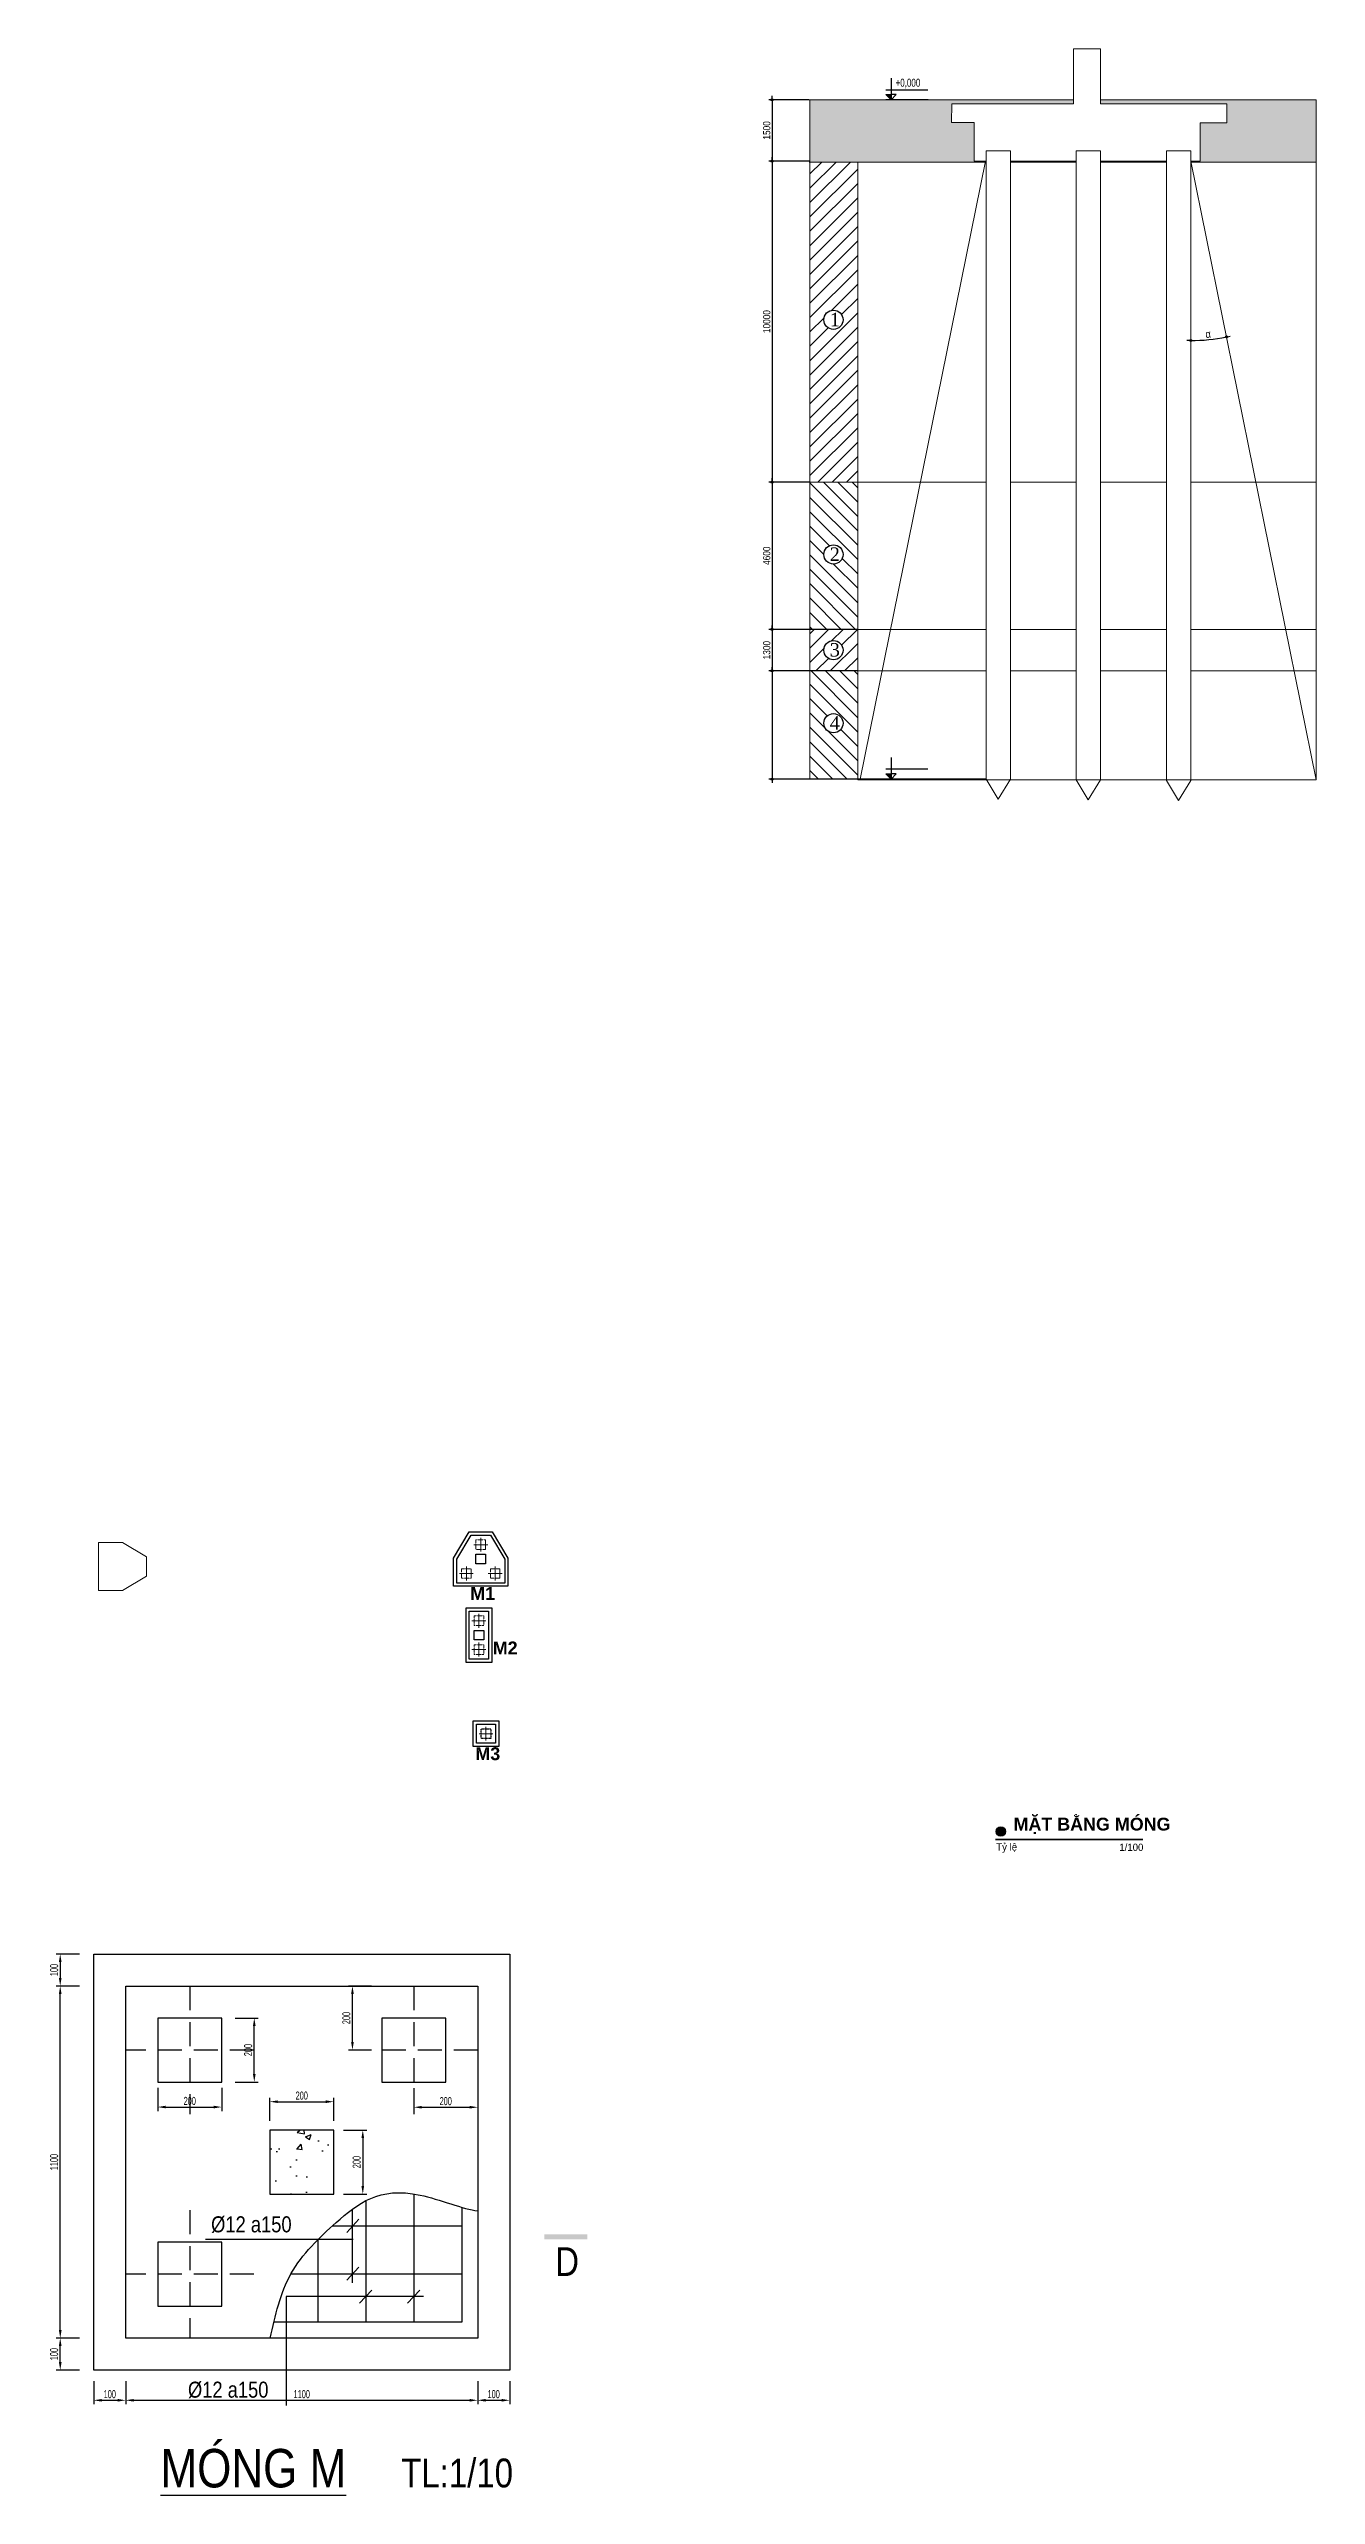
# Model space of a CAD drawing. Extents: x -79995 to 347433, y -157641 to 104789.
# Drawn here: x 204133 to 243740, y 6849 to 83267 of the extents above; entities that cross this region are included whole.
import ezdxf

# ---------------------------------------------------------------- set-up
doc = ezdxf.new("R2010")
doc.units = 0
for name, pattern in [('ACAD_ISO02W100', [15, 12, -3]), ('CENTER2', [1.125, 0.75, -0.125, 0.125, -0.125]), ('HIDDEN', [0.375, 0.25, -0.125]), ('HIDDEN2', [0.1875, 0.125, -0.0625])]:
    doc.linetypes.add(name, pattern=pattern)
doc.layers.get('0').update_dxf_attribs({"color": 255, "linetype": 'CONTINUOUS'})
doc.layers.get('DEFPOINTS').update_dxf_attribs({"linetype": 'CONTINUOUS'})
for name, color, linetype, lineweight in [('00-KICH THUOC', 6, 'CONTINUOUS', 9), ('cot', 4, 'CONTINUOUS', 0), ('NÉT THẤY KC', 7, 'CONTINUOUS', 20), ('TEXT NHỎ KC Dim - Ghi chú', 3, 'CONTINUOUS', 18), ('TRUC', 24, 'CONTINUOUS', 0)]:
    doc.layers.add(name, color=color, linetype=linetype, lineweight=lineweight)
for name, color, linetype in [('DIM', 1, 'CONTINUOUS'), ('DUT', 7, 'CENTER2'), ('TEXT', 7, 'CONTINUOUS'), ('THEP', 6, 'CONTINUOUS')]:
    doc.layers.add(name, color=color, linetype=linetype)
doc.styles.add('DIM-NEW', font='')
doc.styles.add('HEL-CONDENSE', font='')
doc.styles.add('KICHTHUOC', font='', dxfattribs={"width": 0.8})
doc.styles.get("Standard").update_dxf_attribs({"font": '', "height": 25})
doc.styles.add('SWISS-CONDENSE', font='')
doc.styles.add('vntimeh.shx', font='', dxfattribs={"width": 0.75})
doc.styles.get('DIM-NEW').set_extended_font_data('VNI-Helve-Condense')
doc.styles.get('HEL-CONDENSE').set_extended_font_data('VNI-Helve-Condense')
doc.styles.get('KICHTHUOC').set_extended_font_data('VNI-Helve-Condense')
doc.styles.get('Standard').set_extended_font_data('VNI-Helve-Condense')
doc.styles.get('SWISS-CONDENSE').set_extended_font_data('VNI-Swiss-Condense')
doc.styles.get('vntimeh.shx').set_extended_font_data('TCVN-VnTimeH')
doc.dimstyles.new('D100', dxfattribs={"dimtxt": 225, "dimasz": 1.2, "dimexe": 100, "dimexo": 0, "dimgap": 50, "dimtad": 1, "dimdec": 0, "dimzin": 13, "dimdsep": 46, "dimtxsty": 'HEL-CONDENSE', "dimblk": 'D50', "dimcen": 0, "dimclrd": 1, "dimclre": 1, "dimclrt": 7, "dimadec": 0, "dimazin": 0, "dimtfac": 1, "dimtdec": 0, "dimtmove": 0, "dimatfit": 3, "dimldrblk": 'D50', "dimfxl": 1, "dimtolj": 1, "dimtzin": 13, "dimarcsym": 0})
doc.dimstyles.new('DIM 25', dxfattribs={"dimtxt": 2.5, "dimasz": 2.5, "dimexe": 1.25, "dimexo": 0.625, "dimtad": 1, "dimdec": 0, "dimtxsty": 'KICHTHUOC', "dimcen": 2.5, "dimclrd": 1, "dimclre": 1, "dimclrt": 2, "dimadec": 0, "dimazin": 0, "dimtfac": 1, "dimtdec": 0, "dimtix": 1, "dimtmove": 0, "dimatfit": 3, "dimfxl": 6, "dimfxlon": 1, "dimarcsym": 0})

# ---------------------------------------------------------------- blocks, each defined once
blk = doc.blocks.new('*D1704')
at = {"layer": '00-KICH THUOC', "color": 1, "lineweight": -2, "transparency": 16777216}
for p, q in [((211036, 18538), (211036, 19263)), ((211286, 19138), (212786, 19138)), ((213036, 18538), (213036, 19263))]:
    blk.add_line(p, q, dxfattribs=at)
at = {"layer": '00-KICH THUOC', "color": 1, "transparency": 16777216}
for points in [[(211286, 19180), (211286, 19097), (211036, 19138)], [(212786, 19180), (212786, 19097), (213036, 19138)]]:
    blk.add_solid(points, dxfattribs=at)
at = {"layer": 'DEFPOINTS', "color": 0, "transparency": 16777216}
for p in [(213036, 19138), (211036, 18252), (213036, 18252)]:
    blk.add_point(p, dxfattribs=at)
at = {"layer": '00-KICH THUOC', "color": 2, "transparency": 16777216, "insert": (212036, 19328), "char_height": 250, "attachment_point": 5, "style": 'KICHTHUOC'}
blk.add_mtext('200', dxfattribs=at)
blk = doc.blocks.new('*D1705')
at = {"layer": '00-KICH THUOC', "color": 1, "lineweight": -2, "transparency": 16777216}
for p, q in [((213344, 18252), (214069, 18252)), ((213944, 18002), (213944, 16502)), ((213344, 16252), (214069, 16252))]:
    blk.add_line(p, q, dxfattribs=at)
at = {"layer": '00-KICH THUOC', "color": 1, "transparency": 16777216}
for points in [[(213902, 18002), (213985, 18002), (213944, 18252)], [(213902, 16502), (213985, 16502), (213944, 16252)]]:
    blk.add_solid(points, dxfattribs=at)
at = {"layer": 'DEFPOINTS', "color": 0, "transparency": 16777216}
for p in [(213036, 18252), (213036, 16252), (213944, 16252)]:
    blk.add_point(p, dxfattribs=at)
at = {"layer": '00-KICH THUOC', "color": 2, "transparency": 16777216, "insert": (213753, 17252), "char_height": 250, "attachment_point": 5, "rotation": 90, "style": 'KICHTHUOC'}
blk.add_mtext('200', dxfattribs=at)
blk = doc.blocks.new('*D1706')
at = {"layer": '00-KICH THUOC', "color": 1, "lineweight": -2, "transparency": 16777216}
for p, q in [((206536, 10411), (206536, 9686)), ((217536, 10411), (217536, 9686)), ((206786, 9811), (217286, 9811))]:
    blk.add_line(p, q, dxfattribs=at)
at = {"layer": '00-KICH THUOC', "color": 1, "transparency": 16777216}
for points in [[(206786, 9852), (206786, 9769), (206536, 9811)], [(217286, 9852), (217286, 9769), (217536, 9811)]]:
    blk.add_solid(points, dxfattribs=at)
at = {"layer": 'DEFPOINTS', "color": 0, "transparency": 16777216}
for p in [(206536, 11752), (217536, 11752), (217536, 9811)]:
    blk.add_point(p, dxfattribs=at)
at = {"layer": '00-KICH THUOC', "color": 2, "transparency": 16777216, "insert": (212036, 10001), "char_height": 250, "attachment_point": 5, "style": 'KICHTHUOC'}
blk.add_mtext('1100', dxfattribs=at)
blk = doc.blocks.new('*D1707')
at = {"layer": '00-KICH THUOC', "color": 1, "lineweight": -2, "transparency": 16777216}
for p, q in [((205087, 22752), (204362, 22752)), ((204487, 12002), (204487, 22502)), ((205087, 11752), (204362, 11752))]:
    blk.add_line(p, q, dxfattribs=at)
at = {"layer": '00-KICH THUOC', "color": 1, "transparency": 16777216}
for points in [[(204445, 22502), (204529, 22502), (204487, 22752)], [(204445, 12002), (204529, 12002), (204487, 11752)]]:
    blk.add_solid(points, dxfattribs=at)
at = {"layer": 'DEFPOINTS', "color": 0, "transparency": 16777216}
for p in [(204487, 22752), (206536, 22752), (206536, 11752)]:
    blk.add_point(p, dxfattribs=at)
at = {"layer": '00-KICH THUOC', "color": 2, "transparency": 16777216, "insert": (204297, 17252), "char_height": 250, "attachment_point": 5, "rotation": 90, "style": 'KICHTHUOC'}
blk.add_mtext('1100', dxfattribs=at)
blk = doc.blocks.new('*D1708')
at = {"layer": '00-KICH THUOC', "color": 1, "lineweight": -2, "transparency": 16777216}
for p, q in [((209952, 21752), (210677, 21752)), ((210552, 20002), (210552, 21502)), ((209952, 19752), (210677, 19752))]:
    blk.add_line(p, q, dxfattribs=at)
at = {"layer": '00-KICH THUOC', "color": 1, "transparency": 16777216}
for points in [[(210511, 21502), (210594, 21502), (210552, 21752)], [(210511, 20002), (210594, 20002), (210552, 19752)]]:
    blk.add_solid(points, dxfattribs=at)
at = {"layer": 'DEFPOINTS', "color": 0, "transparency": 16777216}
for p in [(209536, 21752), (210552, 21752), (209536, 19752)]:
    blk.add_point(p, dxfattribs=at)
at = {"layer": '00-KICH THUOC', "color": 2, "transparency": 16777216, "insert": (210362, 20752), "char_height": 250, "attachment_point": 5, "rotation": 90, "style": 'KICHTHUOC'}
blk.add_mtext('200', dxfattribs=at)
blk = doc.blocks.new('*D1709')
at = {"layer": '00-KICH THUOC', "color": 1, "lineweight": -2, "transparency": 16777216}
for p, q in [((207536, 19571), (207536, 18846)), ((209536, 19571), (209536, 18846)), ((207786, 18971), (209286, 18971))]:
    blk.add_line(p, q, dxfattribs=at)
at = {"layer": '00-KICH THUOC', "color": 1, "transparency": 16777216}
for points in [[(207786, 19013), (207786, 18930), (207536, 18971)], [(209286, 19013), (209286, 18930), (209536, 18971)]]:
    blk.add_solid(points, dxfattribs=at)
at = {"layer": 'DEFPOINTS', "color": 0, "transparency": 16777216}
for p in [(207536, 19752), (209536, 19752), (209536, 18971)]:
    blk.add_point(p, dxfattribs=at)
at = {"layer": '00-KICH THUOC', "color": 2, "transparency": 16777216, "insert": (208536, 19161), "char_height": 250, "attachment_point": 5, "style": 'KICHTHUOC'}
blk.add_mtext('200', dxfattribs=at)
blk = doc.blocks.new('*D1710')
at = {"layer": '00-KICH THUOC', "color": 1, "lineweight": -2, "transparency": 16777216}
for p, q in [((214221, 22752), (213496, 22752)), ((213621, 21002), (213621, 22502)), ((214221, 20752), (213496, 20752))]:
    blk.add_line(p, q, dxfattribs=at)
at = {"layer": '00-KICH THUOC', "color": 1, "transparency": 16777216}
for points in [[(213579, 22502), (213662, 22502), (213621, 22752)], [(213579, 21002), (213662, 21002), (213621, 20752)]]:
    blk.add_solid(points, dxfattribs=at)
at = {"layer": 'DEFPOINTS', "color": 0, "transparency": 16777216}
for p in [(213621, 22752), (215536, 22752), (215536, 20752)]:
    blk.add_point(p, dxfattribs=at)
at = {"layer": '00-KICH THUOC', "color": 2, "transparency": 16777216, "insert": (213431, 21752), "char_height": 250, "attachment_point": 5, "rotation": 90, "style": 'KICHTHUOC'}
blk.add_mtext('200', dxfattribs=at)
blk = doc.blocks.new('*D1711')
at = {"layer": '00-KICH THUOC', "color": 1, "lineweight": -2, "transparency": 16777216}
for p, q in [((215536, 19565), (215536, 18840)), ((217536, 19565), (217536, 18840)), ((215786, 18965), (217286, 18965))]:
    blk.add_line(p, q, dxfattribs=at)
at = {"layer": '00-KICH THUOC', "color": 1, "transparency": 16777216}
for points in [[(215786, 19007), (215786, 18924), (215536, 18965)], [(217286, 19007), (217286, 18924), (217536, 18965)]]:
    blk.add_solid(points, dxfattribs=at)
at = {"layer": 'DEFPOINTS', "color": 0, "transparency": 16777216}
for p in [(215536, 20752), (217536, 20752), (217536, 18965)]:
    blk.add_point(p, dxfattribs=at)
at = {"layer": '00-KICH THUOC', "color": 2, "transparency": 16777216, "insert": (216536, 19155), "char_height": 250, "attachment_point": 5, "style": 'KICHTHUOC'}
blk.add_mtext('200', dxfattribs=at)
blk = doc.blocks.new('*D1712')
at = {"layer": '00-KICH THUOC', "color": 1, "lineweight": -2, "transparency": 16777216}
for p, q in [((205087, 23752), (204362, 23752)), ((204487, 23502), (204487, 23002)), ((205087, 22752), (204362, 22752))]:
    blk.add_line(p, q, dxfattribs=at)
at = {"layer": '00-KICH THUOC', "color": 1, "transparency": 16777216}
for points in [[(204445, 23502), (204529, 23502), (204487, 23752)], [(204445, 23002), (204529, 23002), (204487, 22752)]]:
    blk.add_solid(points, dxfattribs=at)
at = {"layer": 'DEFPOINTS', "color": 0, "transparency": 16777216}
for p in [(205536, 23752), (204487, 22752), (206536, 22752)]:
    blk.add_point(p, dxfattribs=at)
at = {"layer": '00-KICH THUOC', "color": 2, "transparency": 16777216, "insert": (204297, 23252), "char_height": 250, "attachment_point": 5, "rotation": 90, "style": 'KICHTHUOC'}
blk.add_mtext('100', dxfattribs=at)
blk = doc.blocks.new('*D1713')
at = {"layer": '00-KICH THUOC', "color": 1, "lineweight": -2, "transparency": 16777216}
for p, q in [((205087, 11752), (204362, 11752)), ((204487, 11002), (204487, 11502)), ((205087, 10752), (204362, 10752))]:
    blk.add_line(p, q, dxfattribs=at)
at = {"layer": '00-KICH THUOC', "color": 1, "transparency": 16777216}
for points in [[(204445, 11502), (204529, 11502), (204487, 11752)], [(204445, 11002), (204529, 11002), (204487, 10752)]]:
    blk.add_solid(points, dxfattribs=at)
at = {"layer": 'DEFPOINTS', "color": 0, "transparency": 16777216}
for p in [(204487, 11752), (206536, 11752), (205536, 10752)]:
    blk.add_point(p, dxfattribs=at)
at = {"layer": '00-KICH THUOC', "color": 2, "transparency": 16777216, "insert": (204297, 11252), "char_height": 250, "attachment_point": 5, "rotation": 90, "style": 'KICHTHUOC'}
blk.add_mtext('100', dxfattribs=at)
blk = doc.blocks.new('*D1701')
at = {"layer": '00-KICH THUOC', "color": 1, "lineweight": -2, "transparency": 16777216}
for p, q in [((205536, 10411), (205536, 9686)), ((206536, 10411), (206536, 9686)), ((205786, 9811), (206286, 9811))]:
    blk.add_line(p, q, dxfattribs=at)
at = {"layer": '00-KICH THUOC', "color": 1, "transparency": 16777216}
for points in [[(205786, 9852), (205786, 9769), (205536, 9811)], [(206286, 9852), (206286, 9769), (206536, 9811)]]:
    blk.add_solid(points, dxfattribs=at)
at = {"layer": 'DEFPOINTS', "color": 0, "transparency": 16777216}
for p in [(206536, 11752), (205536, 10752), (206536, 9811)]:
    blk.add_point(p, dxfattribs=at)
at = {"layer": '00-KICH THUOC', "color": 2, "transparency": 16777216, "insert": (206036, 10001), "char_height": 250, "attachment_point": 5, "style": 'KICHTHUOC'}
blk.add_mtext('100', dxfattribs=at)
blk = doc.blocks.new('*D1714')
at = {"layer": '00-KICH THUOC', "color": 1, "lineweight": -2, "transparency": 16777216}
for p, q in [((217536, 10411), (217536, 9686)), ((218536, 10411), (218536, 9686)), ((217786, 9811), (218286, 9811))]:
    blk.add_line(p, q, dxfattribs=at)
at = {"layer": '00-KICH THUOC', "color": 1, "transparency": 16777216}
for points in [[(217786, 9852), (217786, 9769), (217536, 9811)], [(218286, 9852), (218286, 9769), (218536, 9811)]]:
    blk.add_solid(points, dxfattribs=at)
at = {"layer": 'DEFPOINTS', "color": 0, "transparency": 16777216}
for p in [(217536, 11752), (218536, 10752), (218536, 9811)]:
    blk.add_point(p, dxfattribs=at)
at = {"layer": '00-KICH THUOC', "color": 2, "transparency": 16777216, "insert": (218036, 10001), "char_height": 250, "attachment_point": 5, "style": 'KICHTHUOC'}
blk.add_mtext('100', dxfattribs=at)
blk = doc.blocks.new('A$C6ea54910')
at = {"layer": 'TEXT', "color": 7}
blk.add_lwpolyline([(0, 878), (493, 1700), (1207, 1700), (1700, 878), (1700, 0), (0, 0)], close=True, dxfattribs=at)
blk.add_lwpolyline([(100, 850), (550, 1600), (1150, 1600), (1600, 850), (1600, 100), (100, 100), (100, 850)], dxfattribs=at)
at = {"layer": 'TEXT', "color": 5}
blk.add_lwpolyline([(1000, 700), (700, 700), (700, 1000), (1000, 1000), (1000, 700)], dxfattribs=at)
at = {"layer": 'TEXT NHỎ KC Dim - Ghi chú'}
for p, q in [((633, 1300), (1067, 1300)), ((850, 1517), (850, 1083)), ((183, 400), (617, 400)), ((400, 617), (400, 183)), ((1083, 400), (1517, 400)), ((1300, 617), (1300, 183))]:
    blk.add_line(p, q, dxfattribs=at)
at = {"layer": 'TRUC', "linetype": 'ACAD_ISO02W100', "ltscale": 0.1}
for points in [[(1000, 1150), (700, 1150), (700, 1450), (1000, 1450), (1000, 1150)], [(550, 250), (250, 250), (250, 550), (550, 550), (550, 250)], [(1450, 250), (1150, 250), (1150, 550), (1450, 550), (1450, 250)]]:
    blk.add_lwpolyline(points, dxfattribs=at)
at = {"layer": 'TEXT', "color": 7, "insert": (520, -24), "char_height": 400, "attachment_point": 1, "style": 'SWISS-CONDENSE'}
blk.add_mtext('{\\fArial|b1|i0|c0|p34;M1}', dxfattribs=at)
blk = doc.blocks.new('A$Cb53110fc')
at = {"layer": 'TEXT', "color": 7}
blk.add_lwpolyline([(800, 0), (0, 0), (0, 1700), (800, 1700)], close=True, dxfattribs=at)
blk.add_lwpolyline([(700, 100), (100, 100), (100, 1600), (700, 1600), (700, 100)], dxfattribs=at)
at = {"layer": 'TEXT', "color": 5}
blk.add_lwpolyline([(550, 700), (250, 700), (250, 1000), (550, 1000), (550, 700)], dxfattribs=at)
at = {"layer": 'TEXT NHỎ KC Dim - Ghi chú'}
for p, q in [((183, 1300), (617, 1300)), ((400, 1517), (400, 1083)), ((183, 400), (617, 400)), ((400, 617), (400, 183))]:
    blk.add_line(p, q, dxfattribs=at)
at = {"layer": 'TRUC', "linetype": 'ACAD_ISO02W100', "ltscale": 0.1}
for points in [[(550, 1150), (250, 1150), (250, 1450), (550, 1450), (550, 1150)], [(550, 250), (250, 250), (250, 550), (550, 550), (550, 250)]]:
    blk.add_lwpolyline(points, dxfattribs=at)
at = {"layer": 'TEXT', "color": 7, "insert": (833, 652), "char_height": 400, "attachment_point": 1, "style": 'SWISS-CONDENSE'}
blk.add_mtext('{\\fArial|b1|i0|c0|p34;M2}', dxfattribs=at)
blk = doc.blocks.new('A$C3746546b')
at = {"layer": 'TEXT', "color": 7}
blk.add_lwpolyline([(0, 0), (0, 800), (800, 800), (800, 0)], close=True, dxfattribs=at)
blk.add_lwpolyline([(100, 100), (100, 700), (700, 700), (700, 100), (100, 100)], dxfattribs=at)
at = {"layer": 'TEXT', "color": 3, "linetype": 'HIDDEN2'}
blk.add_lwpolyline([(250, 250), (250, 550), (550, 550), (550, 250), (250, 250)], dxfattribs=at)
at = {"layer": 'TEXT NHỎ KC Dim - Ghi chú'}
for p, q in [((183, 400), (617, 400)), ((400, 617), (400, 183))]:
    blk.add_line(p, q, dxfattribs=at)
at = {"layer": 'TEXT', "color": 7, "insert": (69, -25), "char_height": 400, "attachment_point": 1, "style": 'SWISS-CONDENSE'}
blk.add_mtext('{\\fArial|b1|i0|c0|p34;M3}', dxfattribs=at)
blk = doc.blocks.new('D50')
at = {"layer": 'DIM'}
blk.add_hatch(color=256, dxfattribs=at).paths.add_polyline_path([(25, 0, 1), (-25, 0, 1)])
blk.add_line((25, 0), (100, 0), dxfattribs=at)
blk.add_circle((0, 0), 25, dxfattribs=at)
blk = doc.blocks.new('*D1920')
at = {"layer": 'DEFPOINTS', "color": 0, "transparency": 16777216}
for p in [(227898, 81680), (226734, 79764), (227898, 79764)]:
    blk.add_point(p, dxfattribs=at)
at = {"layer": 'DIM', "color": 1, "lineweight": -2, "transparency": 16777216}
for p, q in [((227898, 81680), (226634, 81680)), ((226734, 81678), (226734, 79765)), ((227898, 79764), (226634, 79764))]:
    blk.add_line(p, q, dxfattribs=at)
at = {"layer": 'DIM', "color": 1, "lineweight": -2, "transparency": 16777216, "xscale": 1.199999999999999, "yscale": 1.199999999999999, "zscale": 1.199999999999999}
for p, rotation in [((226734, 81680), 90), ((226734, 79764), 270)]:
    blk.add_blockref('D50', p, dxfattribs=dict(at, rotation=rotation))
at = {"layer": 'DIM', "color": 7, "transparency": 16777216, "insert": (226569, 80722), "char_height": 225, "attachment_point": 5, "rotation": 90, "style": 'HEL-CONDENSE'}
blk.add_mtext('\\A1;1500', dxfattribs=at)
blk = doc.blocks.new('*D1921')
at = {"layer": 'DEFPOINTS', "color": 0, "transparency": 16777216}
for p in [(227898, 79764), (226734, 69735), (227898, 69735)]:
    blk.add_point(p, dxfattribs=at)
at = {"layer": 'DIM', "color": 1, "lineweight": -2, "transparency": 16777216}
for p, q in [((227898, 79764), (226634, 79764)), ((226734, 79763), (226734, 69736)), ((227898, 69735), (226634, 69735))]:
    blk.add_line(p, q, dxfattribs=at)
at = {"layer": 'DIM', "color": 1, "lineweight": -2, "transparency": 16777216, "xscale": 1.199999999999999, "yscale": 1.199999999999999, "zscale": 1.199999999999999}
for p, rotation in [((226734, 79764), 90), ((226734, 69735), 270)]:
    blk.add_blockref('D50', p, dxfattribs=dict(at, rotation=rotation))
at = {"layer": 'DIM', "color": 7, "transparency": 16777216, "insert": (226569, 74749), "char_height": 225, "attachment_point": 5, "rotation": 90, "style": 'HEL-CONDENSE'}
blk.add_mtext('\\A1;10000', dxfattribs=at)
blk = doc.blocks.new('ct')
blk.add_hatch(color=256).paths.add_polyline_path([(0, 0), (-1.61, 1.6), (0, 1.6)])
at = {"ltscale": 50}
h = blk.add_hatch(dxfattribs=at)
h.set_pattern_fill('ANSI31', color=8, scale=1.406, style=0)
h.paths.add_polyline_path([(0, 1.6), (0, 0), (1.61, 1.6)])
at = {"color": 8, "ltscale": 50}
for p, q in [((11.56, 0), (-1.64, 0)), ((-1.59, 3.14), (11.47, 3.14))]:
    blk.add_line(p, q, dxfattribs=at)
for points in [[(0, 0), (-1.61, 1.6), (0, 1.6)], [(0, 6.69), (0, 0)], [(0, 0), (1.61, 1.6), (0, 1.6)]]:
    blk.add_lwpolyline(points, dxfattribs=at)
at = {"color": 3, "style": 'vntimeh.shx', "width": 0.75}
blk.add_attdef('CT', (1.41, 4.07), '', height=2, dxfattribs=at)
blk = doc.blocks.new('*D1922')
at = {"layer": 'DEFPOINTS', "color": 0, "transparency": 16777216}
for p in [(227898, 69735), (226734, 65135), (229412, 65135)]:
    blk.add_point(p, dxfattribs=at)
at = {"layer": 'DIM', "color": 1, "lineweight": -2, "transparency": 16777216}
for p, q in [((227898, 69735), (226634, 69735)), ((226734, 69733), (226734, 65136)), ((229412, 65135), (226634, 65135))]:
    blk.add_line(p, q, dxfattribs=at)
at = {"layer": 'DIM', "color": 1, "lineweight": -2, "transparency": 16777216, "xscale": 1.199999999999999, "yscale": 1.199999999999999, "zscale": 1.199999999999999}
for p, rotation in [((226734, 69735), 90), ((226734, 65135), 270)]:
    blk.add_blockref('D50', p, dxfattribs=dict(at, rotation=rotation))
at = {"layer": 'DIM', "color": 7, "transparency": 16777216, "insert": (226569, 67435), "char_height": 225, "attachment_point": 5, "rotation": 90, "style": 'HEL-CONDENSE'}
blk.add_mtext('\\A1;4600', dxfattribs=at)
blk = doc.blocks.new('*D1923')
at = {"layer": 'DEFPOINTS', "color": 0, "transparency": 16777216}
for p in [(229412, 65135), (226734, 63835), (229412, 63835)]:
    blk.add_point(p, dxfattribs=at)
at = {"layer": 'DIM', "color": 1, "lineweight": -2, "transparency": 16777216}
for p, q in [((229412, 65135), (226634, 65135)), ((226734, 65133), (226734, 63836)), ((229412, 63835), (226634, 63835))]:
    blk.add_line(p, q, dxfattribs=at)
at = {"layer": 'DIM', "color": 1, "lineweight": -2, "transparency": 16777216, "xscale": 1.199999999999999, "yscale": 1.199999999999999, "zscale": 1.199999999999999}
for p, rotation in [((226734, 65135), 90), ((226734, 63835), 270)]:
    blk.add_blockref('D50', p, dxfattribs=dict(at, rotation=rotation))
at = {"layer": 'DIM', "color": 7, "transparency": 16777216, "insert": (226569, 64485), "char_height": 225, "attachment_point": 5, "rotation": 90, "style": 'HEL-CONDENSE'}
blk.add_mtext('\\A1;1300', dxfattribs=at)
blk = doc.blocks.new('*D1924')
at = {"layer": 'DEFPOINTS', "color": 0, "transparency": 16777216}
for p in [(229412, 63835), (226734, 60458), (233423, 60458)]:
    blk.add_point(p, dxfattribs=at)
at = {"layer": 'DIM', "color": 1, "lineweight": -2, "transparency": 16777216}
for p, q in [((229412, 63835), (226634, 63835)), ((226734, 63833), (226734, 60459)), ((233423, 60458), (226634, 60458))]:
    blk.add_line(p, q, dxfattribs=at)
at = {"layer": 'DIM', "color": 1, "lineweight": -2, "transparency": 16777216, "xscale": 1.199999999999999, "yscale": 1.199999999999999, "zscale": 1.199999999999999}
for p, rotation in [((226734, 63835), 90), ((226734, 60458), 270)]:
    blk.add_blockref('D50', p, dxfattribs=dict(at, rotation=rotation))
blk = doc.blocks.new('*D1925')
at = {"layer": 'DEFPOINTS', "color": 0, "transparency": 16777216}
for p in [(239823, 80084), (239823, 79764), (240197, 74171), (239823, 60408), (243740, 60436)]:
    blk.add_point(p, dxfattribs=at)
at = {"layer": 'DIM', "color": 1, "lineweight": -2, "transparency": 16777216}
blk.add_arc((239823, 79764), 5606, 270.01227, 281.44397, dxfattribs=at)
at = {"layer": 'DIM', "color": 1, "lineweight": -2, "transparency": 16777216, "xscale": 1.199999999999999, "yscale": 1.199999999999999, "zscale": 1.199999999999999}
for p, rotation in [((239823, 74158), 180.0061325039766), ((240937, 74270), 11.45009754887181)]:
    blk.add_blockref('D50', p, dxfattribs=dict(at, rotation=rotation))
at = {"layer": 'DIM', "color": 7, "transparency": 16777216, "insert": (240365, 74359), "char_height": 225, "attachment_point": 5, "rotation": 5.72812, "style": 'HEL-CONDENSE'}
blk.add_mtext('\\A1;{\\H1.08333x;\\C0;α}', dxfattribs=at)

msp = doc.modelspace()

# ---------------------------------------------------------------- hatches: boundary and pattern name
at = {"layer": 'DIM', "linetype": 'ByBlock'}
msp.add_hatch(color=1, dxfattribs=at).paths.add_polyline_path([(233991.026, 27579.415, 1), (233781.986, 27579.415, 1)])
at = {"layer": 'DIM'}
h = msp.add_hatch(dxfattribs=at)
h.set_pattern_fill('AR-CONC', color=256, scale=10)
h.set_pattern_definition([(50, (211896.3, 17662.3), (1821.8, -159.4), [190.5, -2095.5]), (355, (211896.3, 17662.3), (-352.4, 1910.6), [152.4, -1676.4]), (100.45, (212048.2, 17649), (1469.4, 1751.2), [161.9, -1780.9]), (46.18, (211896.3, 18170.3), (2710.8, -420.4), [285.8, -3143.2]), (96.64, (212122.2, 18135.3), (2374, 2474.3), [242.9, -2671.4]), (351.18, (211896.3, 18170.3), (2374, 2474.3), [228.6, -2514.6]), (21, (212150.3, 18043.3), (1516.1, -1022.7), [190.5, -2095.5]), (326, (212150.3, 18043.3), (618, 1841.9), [152.4, -1676.4]), (71.45, (212276.7, 17958.1), (2134.2, 819.2), [161.9, -1780.9]), (37.5, (211896.3, 17662.34), (30.89, 845.55), [0, -1656.08, 0, -1701.8, 0, -1682.75]), (7.5, (211896.3, 17662.3), (668.2, 1001.8), [0, -970.28, 0, -1617.98, 0, -641.35]), (327.5, (211329.9, 17662.34), (1355.9, -57.29), [0, -635, 0, -1981.2, 0, -2628.9]), (317.5, (211075.9, 17662.3), (1481.3, 254.26), [0, -825.5, 0, -1315.72, 0, -1866.9])])
h.paths.add_polyline_path([(211036.064, 16251.701), (213036.064, 16251.701), (213036.064, 18251.701), (211036.064, 18251.701)])
at = {"layer": 'TEXT NHỎ KC Dim - Ghi chú'}
h = msp.add_hatch(dxfattribs=at)
h.set_pattern_fill('AR-BRELM', color=256)
h.set_pattern_definition([(0, (-23868.88, 0), (0, 135.484), [193.675, -9.525]), (0, (-23868.88, 57.15), (0, 135.484), [193.675, -9.525]), (0, (-23818.08, 67.74), (0, 135.484), [92.075, -9.525]), (0, (-23818.08, 124.89), (0, 135.484), [92.075, -9.525]), (90, (-23868.88, 0), (-203.2, 1e-14), [57.15, -78.334]), (90, (-23878.4, 0), (-203.2, 1e-14), [57.15, -78.334]), (90, (-23818.08, 67.74), (-101.6, 6e-15), [57.15, -78.334]), (90, (-23827.61, 67.74), (-101.6, 6e-15), [57.15, -78.334])])
h.paths.add_polyline_path([(233050.159, 80968.29), (232341.094, 80968.29), (232350.367, 81546.996), (236160.768, 81546.996), (236160.768, 81679.636), (229411.91, 81679.636), (227917.276, 81679.636), (227917.276, 79734.63), (233403.436, 79734.63), (233409.382, 79763.939), (233050.159, 79763.939)])
h.paths.add_polyline_path([(243740.155, 81679.636), (237003.621, 81679.636), (237003.621, 81546.996), (240954.498, 81546.996), (240954.498, 80954.128), (240111.645, 80954.128), (240111.645, 79763.939), (239823.255, 79763.939), (239829.194, 79734.63), (243740.155, 79734.63)])
h = msp.add_hatch(dxfattribs=at)
h.set_pattern_fill('ANSI31', color=256, scale=100)
h.set_pattern_definition([(45, (-23868.88, 0), (-224.5064, 224.5064), [])])
h.paths.add_polyline_path([(229411.91, 65134.63), (227917.276, 65134.63), (227917.276, 63834.63), (229411.91, 63834.63)])
h.paths.add_polyline_path([(228953.64, 64484.016, -1), (228353.64, 64484.016, -1)], flags=16)
h.paths.add_polyline_path([(229411.91, 79734.63), (227917.276, 79734.63), (227917.276, 69734.63), (229411.91, 69734.63)])
h.paths.add_polyline_path([(228953.64, 74805.662, -1), (228353.64, 74805.662, -1)], flags=16)
h.paths.add_polyline_path([(228438.363, 74365.18), (228958.443, 74365.18), (228958.443, 75261.957), (228438.363, 75261.957)], flags=24)
h.paths.add_polyline_path([(228450.021, 64047.167), (228970.101, 64047.167), (228970.101, 64943.945), (228450.021, 64943.945)], flags=24)
h = msp.add_hatch(dxfattribs=at)
h.set_pattern_fill('ANSI31', color=256, scale=100, angle=90)
h.set_pattern_definition([(135, (-23868.88, 0), (-224.5064, -224.5064), [])])
h.paths.add_polyline_path([(229411.91, 69734.63), (227917.276, 69734.63), (227917.276, 65134.63), (229411.91, 65134.63)])
h.paths.add_polyline_path([(228353.64, 67474.636, -1), (228953.64, 67474.636, -1)], flags=16)
h.paths.add_polyline_path([(229411.91, 63834.63), (227917.276, 63834.63), (227917.276, 60458.094), (229411.91, 60458.094)])
h.paths.add_polyline_path([(228953.64, 62202.154, -1), (228353.64, 62202.154, -1)], flags=16)
h.paths.add_polyline_path([(228443.057, 67034.154), (228963.136, 67034.154), (228963.136, 67930.931), (228443.057, 67930.931)], flags=24)
h.paths.add_polyline_path([(228442.754, 61761.672), (228962.833, 61761.672), (228962.833, 62658.45), (228442.754, 62658.45)], flags=24)

# ---------------------------------------------------------------- linework, layer by layer
at = {"layer": 'cot', "lineweight": -2, "ltscale": 10}
for p, q in [((213824.713, 15463.637), (213439.882, 15052.331)), ((213626.419, 13480.556), (213626.419, 15786.073)), ((209024.942, 14846.826), (213640.242, 14846.826)), ((213824.713, 13969.92), (213439.882, 13558.614)), ((211552.121, 13049.312), (211552.121, 9646.194)), ((215840.161, 13049.312), (211552.121, 13049.312)), ((214228.48, 13254.965), (213843.649, 12843.659)), ((215728.48, 13254.965), (215343.649, 12843.659))]:
    msp.add_line(p, q, dxfattribs=at)
at = {"layer": 'DIM'}
for points in [[(205536.064, 23751.701), (218536.064, 23751.701), (218536.064, 10751.701), (205536.064, 10751.701)], [(206536.064, 22751.701), (217536.064, 22751.701), (217536.064, 11751.701), (206536.064, 11751.701)], [(207536.064, 19751.701), (209536.064, 19751.701), (209536.064, 21751.701), (207536.064, 21751.701)], [(214536.064, 19751.701), (216536.064, 19751.701), (216536.064, 21751.701), (214536.064, 21751.701)], [(211036.064, 16251.701), (213036.064, 16251.701), (213036.064, 18251.701), (211036.064, 18251.701)], [(207536.064, 12751.701), (209536.064, 12751.701), (209536.064, 14751.701), (207536.064, 14751.701)]]:
    msp.add_lwpolyline(points, close=True, dxfattribs=at)
msp.add_open_spline([(211046.001, 11751.701), (211206.964, 12458.023), (211536.984, 13906.186), (213263.752, 15535.146), (214768.473, 16751.701), (217097.761, 15777.174), (217536.064, 15726.563)], degree=3, knots=[0, 0, 0, 0, 2065.654829662, 4235.184381413, 6999.397498511, 8319.632014883, 8319.632014883, 8319.632014883, 8319.632014883], dxfattribs=at)
at = {"layer": 'DUT', "linetype": 'HIDDEN', "ltscale": 3000}
for p, q in [((208536.064, 22751.701), (208536.064, 18751.701)), ((215536.064, 22751.701), (215536.064, 18751.701)), ((210536.064, 20751.701), (206536.064, 20751.701)), ((217536.064, 20751.701), (213536.064, 20751.701)), ((208536.064, 15751.701), (208536.064, 11751.701)), ((210536.064, 13751.701), (206536.064, 13751.701))]:
    msp.add_line(p, q, dxfattribs=at)
at = {"layer": 'NÉT THẤY KC'}
for p, q in [((233409.382, 79763.939), (229492.482, 60458.094)), ((239823.255, 79763.939), (243740.155, 60436.194))]:
    msp.add_line(p, q, dxfattribs=at)
for points in [[(232350.367, 81546.996), (236160.768, 81546.996), (236160.768, 83267.292), (237003.621, 83267.292), (237003.621, 81546.996), (240954.498, 81546.996), (240954.498, 80954.128), (240111.645, 80954.128), (240111.645, 79763.939), (239823.255, 79763.939)], [(233426.942, 79763.939), (233050.159, 79763.939), (233050.159, 80968.29), (232341.094, 80968.29), (232350.367, 81546.996)], [(233426.942, 60458.066), (233426.942, 80083.901), (234186.67, 80083.901), (234186.67, 60452.151)], [(236236.455, 79763.939), (234186.67, 79763.939)], [(234186.67, 79763.939), (236236.455, 79763.939)], [(236236.455, 79763.939), (234186.67, 79763.939)], [(236236.455, 60436.194), (236236.455, 80083.901), (236996.182, 80083.901), (236996.182, 60430.28)], [(239063.527, 79763.939), (236996.182, 79763.939)], [(236996.182, 79763.939), (239063.527, 79763.939)], [(239063.527, 79763.939), (236996.182, 79763.939)], [(239063.527, 60414.186), (239063.527, 80083.901), (239823.255, 80083.901), (239823.255, 60408.271)]]:
    msp.add_lwpolyline(points, dxfattribs=at)
at = {"layer": 'TEXT', "color": 7, "linetype": 'ByBlock', "const_width": 48.75}
msp.add_lwpolyline([(238332.354, 27327.648), (234900.721, 27327.648), (238332.354, 27327.648), (233716.518, 27327.648)], dxfattribs=at)
at = {"layer": 'TEXT', "color": 7, "linetype": 'Continuous', "ltscale": 100}
for centre in [(228653.64, 74805.662), (228653.64, 67474.636), (228653.64, 64484.016), (228653.64, 62202.154)]:
    msp.add_circle(centre, 300, dxfattribs=at)
at = {"layer": 'TEXT', "color": 7, "linetype": 'ByBlock'}
for radius in [150.491, 133.77, 104.52]:
    msp.add_circle((233886.506, 27579.415), radius, dxfattribs=at)
at = {"layer": 'TEXT', "ltscale": 10}
msp.add_trace([(220958.512, 14839.854), (220958.512, 14997.354), (219622.104, 14839.854), (219622.104, 14997.354)], dxfattribs=at)
at = {"layer": 'TEXT NHỎ KC Dim - Ghi chú'}
for p, q in [((227897.652, 79734.63), (233426.942, 79734.63)), ((234186.67, 79734.63), (236236.455, 79734.63)), ((236996.182, 79734.63), (239063.527, 79734.63)), ((239823.255, 79734.63), (243740.155, 79734.63)), ((227897.652, 69734.63), (233426.942, 69734.63)), ((234186.67, 69734.63), (236236.455, 69734.63)), ((236996.182, 69734.63), (239063.527, 69734.63)), ((239823.255, 69734.63), (243740.155, 69734.63)), ((227897.652, 65134.63), (233426.942, 65134.63)), ((234186.67, 65134.63), (236236.455, 65134.63)), ((236996.182, 65134.63), (239063.527, 65134.63)), ((239823.255, 65134.63), (243740.155, 65134.63)), ((227897.652, 63834.63), (233426.942, 63834.63)), ((234186.67, 63834.63), (236236.455, 63834.63)), ((236996.182, 63834.63), (239063.527, 63834.63)), ((239823.255, 63834.63), (243740.155, 63834.63)), ((233426.942, 60452.151), (233806.806, 59825.531)), ((233806.806, 59825.531), (234186.67, 60452.151)), ((236236.455, 60436.194), (236616.319, 59809.574)), ((236616.319, 59809.574), (236996.182, 60436.194)), ((239063.527, 60414.186), (239443.391, 59787.566)), ((239443.391, 59787.566), (239823.255, 60414.186))]:
    msp.add_line(p, q, dxfattribs=at)
for points in [[(229411.91, 81679.636), (227917.276, 81679.636), (227917.276, 60458.094), (229411.91, 60458.094), (229411.91, 79734.63)], [(229411.91, 81679.636), (236160.768, 81679.636)], [(237003.621, 81679.636), (243740.155, 81679.636), (243740.155, 60436.194), (229411.91, 60436.194), (229411.91, 79734.63)], [(206435.794, 36606.217), (207185.794, 36156.217), (207185.794, 35556.217), (206435.794, 35106.217), (205685.794, 35106.217), (205685.794, 36606.217), (206435.794, 36606.217)]]:
    msp.add_lwpolyline(points, dxfattribs=at)
at = {"layer": 'THEP', "ltscale": 10}
for p, q in [((215536.064, 16258.63), (215536.064, 12251.701)), ((214036.064, 16042.991), (214036.064, 12251.701)), ((217036.064, 15840.918), (217036.064, 12251.701)), ((212536.064, 14826.106), (212536.064, 12251.701)), ((217036.064, 15251.701), (212989.253, 15251.701)), ((217036.064, 13751.701), (211693.988, 13751.701)), ((217036.064, 12251.701), (211162.531, 12251.701))]:
    msp.add_line(p, q, dxfattribs=at)

# ---------------------------------------------------------------- block references
ref = msp.add_blockref('ct', (230454.427, 81679.636), dxfattribs=dict(xscale=100, yscale=100, zscale=100))
ref.add_attrib('CT', '+0,000', (230595.383, 82086.463), dxfattribs={"color": 3, "height": 250, "style": 'vntimeh.shx', "width": 0.75})
at = {"xscale": 100, "yscale": 100, "zscale": 100}
msp.add_blockref('ct', (230454.427, 60458.094), dxfattribs=at)
at = {"layer": 'TEXT NHỎ KC Dim - Ghi chú'}
for name, p in [('A$C6ea54910', (216780.565, 35238.595)), ('A$Cb53110fc', (217173.686, 32862.494)), ('A$C3746546b', (217394.281, 30234.678))]:
    msp.add_blockref(name, p, dxfattribs=at)

# ---------------------------------------------------------------- texts
at = {"layer": 'TEXT', "style": 'DIM-NEW'}
for p in [(209202.783, 15057.776), (208479.203, 9892.532)]:
    e = msp.add_text('þ12 a150', height=500, dxfattribs=at)
    e.set_placement(p)
    e.dxf.unprotected_set("ltscale", 0)
at = {"layer": 'TEXT', "ltscale": 10, "style": 'DIM-NEW'}
msp.add_text('D', height=900, dxfattribs=at).set_placement((219957.438, 13693.994))
at = {"layer": 'TEXT', "style": 'DIM-NEW'}
for s, height, p in [('%%UMOÙNG M', 1200, (207621.668, 7089.341)), ('TL:1/10', 900, (215142.75, 7089.341))]:
    msp.add_text(s, height=height, dxfattribs=at).set_placement(p)
at = {"layer": 'TEXT', "color": 7, "linetype": 'Continuous', "ltscale": 100, "char_height": 420, "width": 740.13018, "attachment_point": 5}
for s, insert in [('{\\fTimes New Roman|b0|i0|c0|p18;1}', (228696.889, 74814.326)), ('{\\fTimes New Roman|b0|i0|c0|p18;2}', (228696.889, 67483.299)), ('{\\fTimes New Roman|b0|i0|c0|p18;3}', (228696.889, 64492.679)), ('{\\fTimes New Roman|b0|i0|c0|p18;4}', (228696.889, 62210.818))]:
    msp.add_mtext(s, dxfattribs=dict(at, insert=insert))
at = {"layer": 'TEXT', "color": 7, "insert": (234284.495, 28009.892), "char_height": 400, "attachment_point": 1, "style": 'SWISS-CONDENSE'}
msp.add_mtext('{\\fArial|b1|i0|c0|p34;MẶT BẰNG MÓNG}', dxfattribs=at)
at = {"layer": 'TEXT', "color": 7, "linetype": 'ByBlock', "char_height": 225, "attachment_point": 1, "style": 'SWISS-CONDENSE'}
for s, insert in [('{\\fVNI-Avo|b0|i0|c0|p2;Tyû leä}', (233743.538, 27208.782)), ('{\\fVNI-Avo|b0|i0|c0|p2;1/100}', (237588.635, 27198.808))]:
    msp.add_mtext(s, dxfattribs=dict(at, insert=insert))

# ---------------------------------------------------------------- dimensions: what is measured, and where the dimension line sits
at = {"layer": '00-KICH THUOC'}
for base, p1, p2, picture, middle in [((204487.106, 22751.701), (205536.064, 23751.701), (206536.064, 22751.701), '*D1712', (204296.94, 23251.701)), ((204487.106, 22751.701), (206536.064, 11751.701), (206536.064, 22751.701), '*D1707', (204296.94, 17251.701)), ((213620.746, 22751.701), (215536.064, 20751.701), (215536.064, 22751.701), '*D1710', (213430.579, 21751.701)), ((210552.437, 21751.701), (209536.064, 19751.701), (209536.064, 21751.701), '*D1708', (210362.27, 20751.701)), ((213943.571, 16251.701), (213036.064, 18251.701), (213036.064, 16251.701), '*D1705', (213753.404, 17251.701)), ((204487.106, 11751.701), (205536.064, 10751.701), (206536.064, 11751.701), '*D1713', (204296.94, 11251.701))]:
    dim = msp.add_linear_dim(base=base, p1=p1, p2=p2, angle=90, dimstyle='DIM 25', override={"dimscale": 100, "dimlfac": 0.1, "dimfrac": 2}, dxfattribs=at)
    dim.commit()
    dim.dimension.update_dxf_attribs({"geometry": picture, "text_midpoint": middle})
for base, p1, p2, picture, middle in [((217536.064, 18965.254), (215536.064, 20751.701), (217536.064, 20751.701), '*D1711', (216536.064, 19155.42)), ((209536.064, 18971.261), (207536.064, 19751.701), (209536.064, 19751.701), '*D1709', (208536.064, 19161.428)), ((213036.064, 19138.257), (211036.064, 18251.701), (213036.064, 18251.701), '*D1704', (212036.064, 19328.424)), ((206536.064, 9810.538), (205536.064, 10751.701), (206536.064, 11751.701), '*D1701', (206036.064, 10000.704)), ((217536.064, 9810.538), (206536.064, 11751.701), (217536.064, 11751.701), '*D1706', (212036.064, 10000.704)), ((218536.064, 9810.538), (217536.064, 11751.701), (218536.064, 10751.701), '*D1714', (218036.064, 10000.704))]:
    dim = msp.add_linear_dim(base=base, p1=p1, p2=p2, dimstyle='DIM 25', override={"dimscale": 100, "dimlfac": 0.1, "dimfrac": 2}, dxfattribs=at)
    dim.commit()
    dim.dimension.update_dxf_attribs({"geometry": picture, "text_midpoint": middle})
at = {"layer": 'DIM'}
for base, p1, p2, text, picture, middle in [((226733.628, 79763.939), (227897.652, 81679.636), (227897.652, 79763.939), '1500', '*D1920', (226568.728, 80721.787)), ((226733.628, 69734.63), (227897.652, 79763.939), (227897.652, 69734.63), '10000', '*D1921', (226568.728, 74749.285)), ((226733.628, 60458.094), (229411.91, 63834.63), (233423.34, 60458.094), ' ', '*D1924', (226733.628, 62146.362))]:
    dim = msp.add_linear_dim(base=base, p1=p1, p2=p2, angle=90, text=text, dimstyle='D100', override={"dimtmove": 1}, dxfattribs=at)
    dim.commit()
    dim.dimension.update_dxf_attribs({"geometry": picture, "text_midpoint": middle})
dim = msp.add_angular_dim_2l(base=(240196.601, 74170.605), line1=((239823.255, 79763.939), (243740.155, 60436.194)), line2=((239823.255, 80083.901), (239823.255, 60408.271)), text='{\\H1.08333x;\\C0;α}', dimstyle='D100', override={"dimtmove": 1}, dxfattribs=at)
dim.commit()
dim.dimension.update_dxf_attribs({"geometry": '*D1925', "text_midpoint": (240365.403, 74359.152)})
for base, p1, p2, picture, middle in [((226733.628, 65134.63), (227897.652, 69734.63), (229411.91, 65134.63), '*D1922', (226568.728, 67434.63)), ((226733.628, 63834.63), (229411.91, 65134.63), (229411.91, 63834.63), '*D1923', (226568.728, 64484.63))]:
    dim = msp.add_linear_dim(base=base, p1=p1, p2=p2, angle=90, dimstyle='D100', override={"dimtmove": 1}, dxfattribs=at)
    dim.commit()
    dim.dimension.update_dxf_attribs({"geometry": picture, "text_midpoint": middle})

doc.saveas('drawing.dxf')
